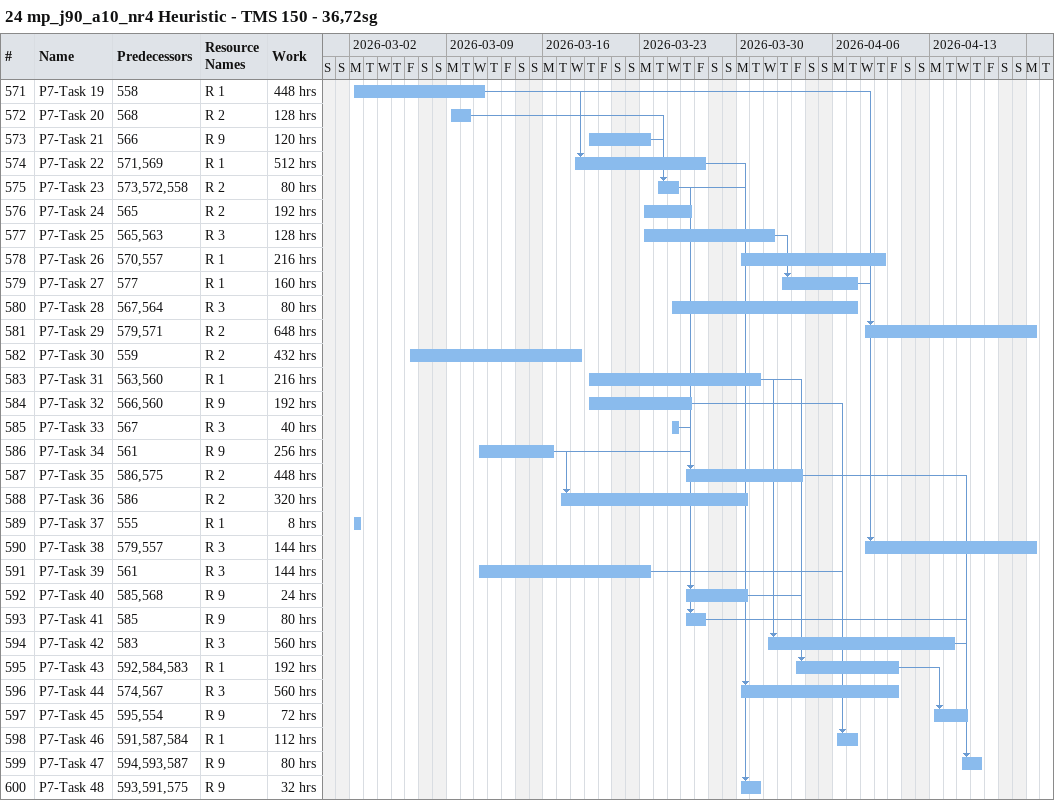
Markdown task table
24 mp_j90_a10_nr4 Heuristic - TMS 150 - 36,72sg

| ID | Task | Start | Finish | Predecessors | Resources | Work (h) |
|---|---|---|---|---|---|---|
| 571 | P7-Task 19 | 2026-03-02 | 2026-03-11 | 558 | R 1 | 448 |
| 572 | P7-Task 20 | 2026-03-09 | 2026-03-10 | 568 | R 2 | 128 |
| 573 | P7-Task 21 | 2026-03-19 | 2026-03-23 | 566 | R 9 | 120 |
| 574 | P7-Task 22 | 2026-03-18 | 2026-03-27 | 571, 569 | R 1 | 512 |
| 575 | P7-Task 23 | 2026-03-24 | 2026-03-25 | 573, 572, 558 | R 2 | 80 |
| 576 | P7-Task 24 | 2026-03-23 | 2026-03-26 | 565 | R 2 | 192 |
| 577 | P7-Task 25 | 2026-03-23 | 2026-04-01 | 565, 563 | R 3 | 128 |
| 578 | P7-Task 26 | 2026-03-30 | 2026-04-09 | 570, 557 | R 1 | 216 |
| 579 | P7-Task 27 | 2026-04-02 | 2026-04-07 | 577 | R 1 | 160 |
| 580 | P7-Task 28 | 2026-03-25 | 2026-04-07 | 567, 564 | R 3 | 80 |
| 581 | P7-Task 29 | 2026-04-08 | 2026-04-20 | 579, 571 | R 2 | 648 |
| 582 | P7-Task 30 | 2026-03-06 | 2026-03-18 | 559 | R 2 | 432 |
| 583 | P7-Task 31 | 2026-03-19 | 2026-03-31 | 563, 560 | R 1 | 216 |
| 584 | P7-Task 32 | 2026-03-19 | 2026-03-26 | 566, 560 | R 9 | 192 |
| 585 | P7-Task 33 | 2026-03-25 | 2026-03-25 | 567 | R 3 | 40 |
| 586 | P7-Task 34 | 2026-03-11 | 2026-03-16 | 561 | R 9 | 256 |
| 587 | P7-Task 35 | 2026-03-26 | 2026-04-03 | 586, 575 | R 2 | 448 |
| 588 | P7-Task 36 | 2026-03-17 | 2026-03-30 | 586 | R 2 | 320 |
| 589 | P7-Task 37 | 2026-03-02 | 2026-03-02 | 555 | R 1 | 8 |
| 590 | P7-Task 38 | 2026-04-08 | 2026-04-20 | 579, 557 | R 3 | 144 |
| 591 | P7-Task 39 | 2026-03-11 | 2026-03-23 | 561 | R 3 | 144 |
| 592 | P7-Task 40 | 2026-03-26 | 2026-03-30 | 585, 568 | R 9 | 24 |
| 593 | P7-Task 41 | 2026-03-26 | 2026-03-27 | 585 | R 9 | 80 |
| 594 | P7-Task 42 | 2026-04-01 | 2026-04-14 | 583 | R 3 | 560 |
| 595 | P7-Task 43 | 2026-04-03 | 2026-04-10 | 592, 584, 583 | R 1 | 192 |
| 596 | P7-Task 44 | 2026-03-30 | 2026-04-10 | 574, 567 | R 3 | 560 |
| 597 | P7-Task 45 | 2026-04-13 | 2026-04-15 | 595, 554 | R 9 | 72 |
| 598 | P7-Task 46 | 2026-04-06 | 2026-04-07 | 591, 587, 584 | R 1 | 112 |
| 599 | P7-Task 47 | 2026-04-15 | 2026-04-16 | 594, 593, 587 | R 9 | 80 |
| 600 | P7-Task 48 | 2026-03-30 | 2026-03-31 | 593, 591, 575 | R 9 | 32 |
